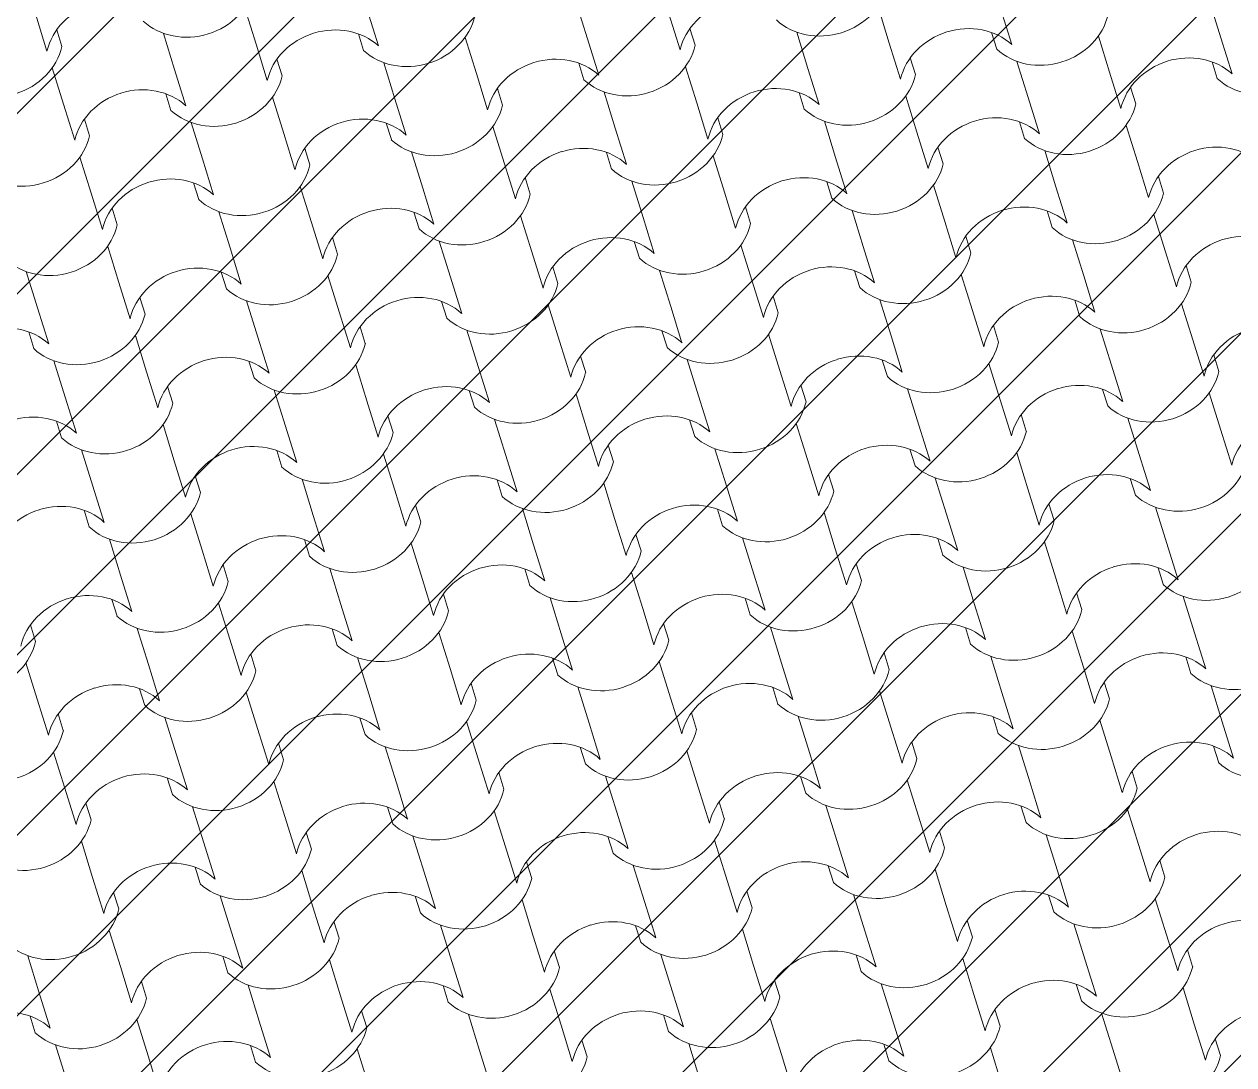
# Model space of a CAD drawing. Header units: metres. Extents: x -111189 to -108577, y -72951 to -72647.
# Drawn here: x -111166.961 to -111165.255, y -72922.264 to -72920.796 of the extents above; entities that cross this region are included whole.
import ezdxf

# ---------------------------------------------------------------- set-up
doc = ezdxf.new("R2010")
doc.units = ezdxf.units.M
doc.header["$MEASUREMENT"] = 0
doc.set_wipeout_variables(frame=1)
doc.linetypes.add('Wipeout_Contour', pattern=[1, 0, -1])
for name, color, linetype in [('02 - PASSEIOS', 7, 'Continuous'), ('03 - COBERTURA', 7, 'Continuous'), ('13 - IMPLANTAÇÃO (apoio).Layer Apoio', 7, 'Continuous')]:
    doc.layers.add(name, color=color, linetype=linetype)

# ---------------------------------------------------------------- blocks, each defined once
blk = doc.blocks.new('Malha_8_1', base_point=(-111182.45, -72914.5203))
at = {"color": 254, "linetype": 'Wipeout_Contour', "lineweight": 0, "ltscale": 1861428.278801215}
blk.add_wipeout([(-111182.45, -72914.5203), (-111181.1398, -72916.9324), (-111179.283, -72920.3506), (-111178.6992, -72921.4255), (-111173.1932, -72931.5618), (-111171.3979, -72934.867), (-111163.9365, -72948.6033), (-111162.5896, -72948.18), (-111170.1617, -72934.1975), (-111171.9536, -72930.8885), (-111177.4458, -72920.7467), (-111178.0283, -72919.6711), (-111179.8807, -72916.2505), (-111181.0503, -72914.0907)], dxfattribs=at).dxf.layer = '02 - PASSEIOS'
blk = doc.blocks.new('Cobertura_1_1', base_point=(-111163.2146, -72915.6944))
at = {"layer": '03 - COBERTURA', "color": 253, "linetype": 'Continuous', "lineweight": 9}
for p, q in [((-111166.6499, -72920.7733), (-111166.634, -72920.8243)), ((-111166.4772, -72920.7756), (-111166.4613, -72920.8266)), ((-111166.1823, -72920.7659), (-111166.1664, -72920.8169)), ((-111165.7567, -72920.7716), (-111165.7409, -72920.8226)), ((-111165.584, -72920.7738), (-111165.5682, -72920.8248)), ((-111165.2891, -72920.7641), (-111165.2733, -72920.8152)), ((-111166.9448, -72920.783), (-111166.9289, -72920.834)), ((-111166.0516, -72920.7812), (-111166.0358, -72920.8323)), ((-111166.9152, -72920.804), (-111166.9079, -72920.8275)), ((-111166.7647, -72920.809), (-111166.7489, -72920.86)), ((-111166.4896, -72920.8097), (-111166.4823, -72920.8331)), ((-111166.022, -72920.8023), (-111166.0147, -72920.8257)), ((-111165.8715, -72920.8073), (-111165.8557, -72920.8583)), ((-111165.5965, -72920.8079), (-111165.5892, -72920.8314)), ((-111166.634, -72920.8243), (-111166.6182, -72920.8754)), ((-111166.3391, -72920.8147), (-111166.3233, -72920.8657)), ((-111166.1664, -72920.8169), (-111166.1506, -72920.8679)), ((-111165.7409, -72920.8226), (-111165.725, -72920.8736)), ((-111165.446, -72920.8129), (-111165.4301, -72920.8639)), ((-111165.2733, -72920.8152), (-111165.2574, -72920.8662)), ((-111165.7113, -72920.8436), (-111165.704, -72920.8671)), ((-111166.9216, -72920.8578), (-111166.9057, -72920.9088)), ((-111166.7489, -72920.86), (-111166.733, -72920.9111)), ((-111166.6045, -72920.8454), (-111166.5972, -72920.8688)), ((-111166.454, -72920.8504), (-111166.4381, -72920.9014)), ((-111166.1789, -72920.851), (-111166.1716, -72920.8745)), ((-111166.0284, -72920.856), (-111166.0125, -72920.907)), ((-111165.8557, -72920.8583), (-111165.8398, -72920.9093)), ((-111165.5608, -72920.8486), (-111165.5449, -72920.8996)), ((-111165.2857, -72920.8493), (-111165.2784, -72920.8727)), ((-111166.3233, -72920.8657), (-111166.3074, -72920.9167)), ((-111165.4301, -72920.8639), (-111165.4142, -72920.9149)), ((-111166.7613, -72920.8941), (-111166.754, -72920.9176)), ((-111166.2937, -72920.8867), (-111166.2864, -72920.9102)), ((-111166.1432, -72920.8917), (-111166.1273, -72920.9427)), ((-111165.8681, -72920.8924), (-111165.8608, -72920.9158)), ((-111165.4005, -72920.8849), (-111165.3932, -72920.9084)), ((-111166.9057, -72920.9088), (-111166.8898, -72920.9598)), ((-111166.6108, -72920.8991), (-111166.5949, -72920.9501)), ((-111166.4381, -72920.9014), (-111166.4222, -72920.9524)), ((-111166.0125, -72920.907), (-111165.9967, -72920.958)), ((-111165.7176, -72920.8974), (-111165.7018, -72920.9484)), ((-111165.5449, -72920.8996), (-111165.5291, -72920.9506)), ((-111165.9829, -72920.9281), (-111165.9756, -72920.9515)), ((-111166.8761, -72920.9298), (-111166.8688, -72920.9533)), ((-111166.7256, -72920.9348), (-111166.7097, -72920.9858)), ((-111166.4505, -72920.9355), (-111166.4432, -72920.9589)), ((-111166.3, -72920.9405), (-111166.2842, -72920.9915)), ((-111166.1273, -72920.9427), (-111166.1115, -72920.9937)), ((-111165.8324, -72920.933), (-111165.8166, -72920.9841)), ((-111165.5574, -72920.9337), (-111165.5501, -72920.9572)), ((-111165.4069, -72920.9387), (-111165.391, -72920.9897)), ((-111166.5949, -72920.9501), (-111166.5791, -72921.0011)), ((-111165.7018, -72920.9484), (-111165.6859, -72920.9994)), ((-111166.5654, -72920.9712), (-111166.5581, -72920.9946)), ((-111166.4148, -72920.9762), (-111166.399, -72921.0272)), ((-111166.1398, -72920.9768), (-111166.1325, -72921.0003)), ((-111165.6722, -72920.9694), (-111165.6649, -72920.9929)), ((-111165.5217, -72920.9744), (-111165.5058, -72921.0254)), ((-111166.8824, -72920.9836), (-111166.8666, -72921.0346)), ((-111166.7097, -72920.9858), (-111166.6939, -72921.0368)), ((-111166.2842, -72920.9915), (-111166.2683, -72921.0425)), ((-111165.9893, -72920.9818), (-111165.9734, -72921.0328)), ((-111165.8166, -72920.9841), (-111165.8007, -72921.0351)), ((-111165.391, -72920.9897), (-111165.3751, -72921.0407)), ((-111166.2546, -72921.0125), (-111166.2473, -72921.036)), ((-111165.3614, -72921.0107), (-111165.3541, -72921.0342)), ((-111166.7222, -72921.0199), (-111166.7149, -72921.0434)), ((-111166.5717, -72921.0249), (-111166.5558, -72921.0759)), ((-111166.399, -72921.0272), (-111166.3831, -72921.0782)), ((-111166.1041, -72921.0175), (-111166.0882, -72921.0685)), ((-111165.829, -72921.0182), (-111165.8217, -72921.0416)), ((-111165.6785, -72921.0231), (-111165.6627, -72921.0742)), ((-111165.5058, -72921.0254), (-111165.49, -72921.0764)), ((-111166.8666, -72921.0346), (-111166.8507, -72921.0856)), ((-111165.9734, -72921.0328), (-111165.9576, -72921.0838)), ((-111166.837, -72921.0556), (-111166.8297, -72921.0791)), ((-111166.6865, -72921.0606), (-111166.6706, -72921.1116)), ((-111166.4114, -72921.0613), (-111166.4041, -72921.0847)), ((-111165.9438, -72921.0538), (-111165.9365, -72921.0773)), ((-111165.7933, -72921.0588), (-111165.7775, -72921.1098)), ((-111165.5183, -72921.0595), (-111165.511, -72921.0829)), ((-111165.3678, -72921.0645), (-111165.3519, -72921.1155)), ((-111166.5558, -72921.0759), (-111166.54, -72921.1269)), ((-111166.2609, -72921.0662), (-111166.2451, -72921.1173)), ((-111166.0882, -72921.0685), (-111166.0724, -72921.1195)), ((-111165.6627, -72921.0742), (-111165.6468, -72921.1252)), ((-111166.5262, -72921.097), (-111166.519, -72921.1204)), ((-111165.6331, -72921.0952), (-111165.6258, -72921.1186)), ((-111165.4826, -72921.1002), (-111165.4667, -72921.1512)), ((-111166.8433, -72921.1094), (-111166.8275, -72921.1604)), ((-111166.6706, -72921.1116), (-111166.6548, -72921.1626)), ((-111166.3757, -72921.1019), (-111166.3599, -72921.153)), ((-111166.2451, -72921.1173), (-111166.2292, -72921.1683)), ((-111166.1007, -72921.1026), (-111166.0934, -72921.1261)), ((-111165.9502, -72921.1076), (-111165.9343, -72921.1586)), ((-111165.7775, -72921.1098), (-111165.7616, -72921.1609)), ((-111165.3519, -72921.1155), (-111165.336, -72921.1665)), ((-111166.9582, -72921.145), (-111166.9423, -72921.1961)), ((-111166.6831, -72921.1457), (-111166.6758, -72921.1692)), ((-111166.5326, -72921.1507), (-111166.5167, -72921.2017)), ((-111166.2155, -72921.1383), (-111166.2082, -72921.1617)), ((-111166.065, -72921.1433), (-111166.0491, -72921.1943)), ((-111165.7899, -72921.1439), (-111165.7826, -72921.1674)), ((-111165.6394, -72921.1489), (-111165.6235, -72921.1999)), ((-111165.4667, -72921.1512), (-111165.4509, -72921.2022)), ((-111165.3223, -72921.1365), (-111165.315, -72921.16)), ((-111166.8275, -72921.1604), (-111166.8116, -72921.2114)), ((-111166.3599, -72921.153), (-111166.344, -72921.204)), ((-111165.9343, -72921.1586), (-111165.9185, -72921.2096)), ((-111166.7979, -72921.1814), (-111166.7906, -72921.2049)), ((-111165.9047, -72921.1796), (-111165.8974, -72921.2031)), ((-111165.7542, -72921.1846), (-111165.7384, -72921.2356)), ((-111165.4792, -72921.1853), (-111165.4719, -72921.2087)), ((-111166.9423, -72921.1961), (-111166.9264, -72921.2471)), ((-111166.6474, -72921.1864), (-111166.6315, -72921.2374)), ((-111166.5167, -72921.2017), (-111166.5009, -72921.2527)), ((-111166.3723, -72921.187), (-111166.365, -72921.2105)), ((-111166.2218, -72921.192), (-111166.206, -72921.2431)), ((-111166.0491, -72921.1943), (-111166.0333, -72921.2453)), ((-111165.6235, -72921.1999), (-111165.6077, -72921.251)), ((-111165.3286, -72921.1903), (-111165.3128, -72921.2413)), ((-111166.9547, -72921.2302), (-111166.9475, -72921.2536)), ((-111166.8042, -72921.2351), (-111166.7884, -72921.2862)), ((-111166.4871, -72921.2227), (-111166.4799, -72921.2462)), ((-111166.3366, -72921.2277), (-111166.3208, -72921.2787)), ((-111166.0616, -72921.2284), (-111166.0543, -72921.2518)), ((-111165.9111, -72921.2334), (-111165.8952, -72921.2844)), ((-111165.7384, -72921.2356), (-111165.7225, -72921.2867)), ((-111165.594, -72921.221), (-111165.5867, -72921.2444)), ((-111165.4435, -72921.226), (-111165.4276, -72921.277)), ((-111166.6315, -72921.2374), (-111166.6157, -72921.2884)), ((-111166.206, -72921.2431), (-111166.1901, -72921.2941)), ((-111165.3128, -72921.2413), (-111165.2969, -72921.2923)), ((-111166.9191, -72921.2708), (-111166.9032, -72921.3219)), ((-111166.1764, -72921.2641), (-111166.1691, -72921.2875)), ((-111166.0259, -72921.2691), (-111166.01, -72921.3201)), ((-111165.7508, -72921.2697), (-111165.7435, -72921.2932)), ((-111165.2832, -72921.2623), (-111165.2759, -72921.2858)), ((-111166.7884, -72921.2862), (-111166.7725, -72921.3372)), ((-111166.644, -72921.2715), (-111166.6367, -72921.2949)), ((-111166.4935, -72921.2765), (-111166.4776, -72921.3275)), ((-111166.3208, -72921.2787), (-111166.3049, -72921.3298)), ((-111165.8952, -72921.2844), (-111165.8793, -72921.3354)), ((-111165.6003, -72921.2747), (-111165.5844, -72921.3257)), ((-111165.4276, -72921.277), (-111165.4117, -72921.328)), ((-111166.9032, -72921.3219), (-111166.8873, -72921.3729)), ((-111166.7588, -72921.3072), (-111166.7515, -72921.3306)), ((-111166.6083, -72921.3122), (-111166.5924, -72921.3632)), ((-111166.3332, -72921.3128), (-111166.3259, -72921.3363)), ((-111166.1827, -72921.3178), (-111166.1669, -72921.3688)), ((-111166.01, -72921.3201), (-111165.9942, -72921.3711)), ((-111165.8656, -72921.3054), (-111165.8583, -72921.3289)), ((-111165.7151, -72921.3104), (-111165.6993, -72921.3614)), ((-111165.4401, -72921.3111), (-111165.4328, -72921.3345)), ((-111165.2895, -72921.3161), (-111165.2737, -72921.3671)), ((-111166.4776, -72921.3275), (-111166.4618, -72921.3785)), ((-111165.5844, -72921.3257), (-111165.5686, -72921.3767)), ((-111166.9156, -72921.3559), (-111166.9084, -72921.3794)), ((-111166.448, -72921.3485), (-111166.4408, -72921.372)), ((-111166.2975, -72921.3535), (-111166.2817, -72921.4045)), ((-111166.0225, -72921.3542), (-111166.0152, -72921.3776)), ((-111165.5549, -72921.3468), (-111165.5476, -72921.3702)), ((-111165.4044, -72921.3518), (-111165.3885, -72921.4028)), ((-111166.7651, -72921.3609), (-111166.7493, -72921.4119)), ((-111166.5924, -72921.3632), (-111166.5766, -72921.4142)), ((-111166.1669, -72921.3688), (-111166.151, -72921.4199)), ((-111165.872, -72921.3592), (-111165.8561, -72921.4102)), ((-111165.6993, -72921.3614), (-111165.6834, -72921.4124)), ((-111165.2737, -72921.3671), (-111165.2578, -72921.4181)), ((-111166.1373, -72921.3899), (-111166.13, -72921.4133)), ((-111166.88, -72921.3966), (-111166.8641, -72921.4476)), ((-111166.6049, -72921.3973), (-111166.5976, -72921.4207)), ((-111166.4544, -72921.4023), (-111166.4385, -72921.4533)), ((-111166.2817, -72921.4045), (-111166.2658, -72921.4555)), ((-111165.9868, -72921.3949), (-111165.9709, -72921.4459)), ((-111165.7117, -72921.3955), (-111165.7044, -72921.419)), ((-111165.5612, -72921.4005), (-111165.5453, -72921.4515)), ((-111165.3885, -72921.4028), (-111165.3726, -72921.4538)), ((-111166.7493, -72921.4119), (-111166.7334, -72921.463)), ((-111165.8561, -72921.4102), (-111165.8402, -72921.4612)), ((-111166.7197, -72921.433), (-111166.7124, -72921.4564)), ((-111166.5692, -72921.438), (-111166.5533, -72921.489)), ((-111166.2941, -72921.4386), (-111166.2868, -72921.4621)), ((-111165.8265, -72921.4312), (-111165.8192, -72921.4547)), ((-111165.676, -72921.4362), (-111165.6602, -72921.4872)), ((-111165.4009, -72921.4369), (-111165.3937, -72921.4603)), ((-111166.8641, -72921.4476), (-111166.8482, -72921.4987)), ((-111166.4385, -72921.4533), (-111166.4227, -72921.5043)), ((-111166.1436, -72921.4436), (-111166.1278, -72921.4946)), ((-111165.9709, -72921.4459), (-111165.9551, -72921.4969)), ((-111165.5453, -72921.4515), (-111165.5295, -72921.5025)), ((-111166.4089, -72921.4743), (-111166.4016, -72921.4978)), ((-111165.5158, -72921.4726), (-111165.5085, -72921.496)), ((-111166.8765, -72921.4817), (-111166.8693, -72921.5052)), ((-111166.726, -72921.4867), (-111166.7102, -72921.5377)), ((-111166.5533, -72921.489), (-111166.5375, -72921.54)), ((-111166.2584, -72921.4793), (-111166.2426, -72921.5303)), ((-111165.9834, -72921.48), (-111165.9761, -72921.5034)), ((-111165.8329, -72921.485), (-111165.817, -72921.536)), ((-111165.6602, -72921.4872), (-111165.6443, -72921.5382)), ((-111165.3653, -72921.4775), (-111165.3494, -72921.5286)), ((-111166.1278, -72921.4946), (-111166.1119, -72921.5456)), ((-111166.8409, -72921.5224), (-111166.825, -72921.5734)), ((-111166.5658, -72921.5231), (-111166.5585, -72921.5465)), ((-111166.0982, -72921.5157), (-111166.0909, -72921.5391)), ((-111165.9477, -72921.5207), (-111165.9318, -72921.5717)), ((-111165.6726, -72921.5213), (-111165.6653, -72921.5448)), ((-111165.5221, -72921.5263), (-111165.5062, -72921.5773)), ((-111166.7102, -72921.5377), (-111166.6943, -72921.5888)), ((-111166.4153, -72921.5281), (-111166.3994, -72921.5791)), ((-111166.2426, -72921.5303), (-111166.2267, -72921.5813)), ((-111165.817, -72921.536), (-111165.8011, -72921.587)), ((-111165.3494, -72921.5286), (-111165.3335, -72921.5796)), ((-111166.6806, -72921.5588), (-111166.6733, -72921.5822)), ((-111165.7874, -72921.557), (-111165.7801, -72921.5805)), ((-111166.825, -72921.5734), (-111166.8091, -72921.6244)), ((-111166.5301, -72921.5638), (-111166.5142, -72921.6148)), ((-111166.255, -72921.5644), (-111166.2477, -72921.5879)), ((-111166.1045, -72921.5694), (-111166.0887, -72921.6204)), ((-111165.9318, -72921.5717), (-111165.916, -72921.6227)), ((-111165.6369, -72921.562), (-111165.6211, -72921.613)), ((-111165.5062, -72921.5773), (-111165.4904, -72921.6283)), ((-111165.3618, -72921.5627), (-111165.3546, -72921.5861)), ((-111166.3994, -72921.5791), (-111166.3836, -72921.6301)), ((-111166.8374, -72921.6075), (-111166.8301, -72921.631)), ((-111166.3698, -72921.6001), (-111166.3625, -72921.6236)), ((-111166.2193, -72921.6051), (-111166.2035, -72921.6561)), ((-111165.9443, -72921.6058), (-111165.937, -72921.6292)), ((-111165.7938, -72921.6107), (-111165.7779, -72921.6618)), ((-111165.4767, -72921.5983), (-111165.4694, -72921.6218)), ((-111165.3262, -72921.6033), (-111165.3103, -72921.6543)), ((-111166.6869, -72921.6125), (-111166.6711, -72921.6635)), ((-111166.5142, -72921.6148), (-111166.4984, -72921.6658)), ((-111166.0887, -72921.6204), (-111166.0728, -72921.6714)), ((-111165.6211, -72921.613), (-111165.6052, -72921.664)), ((-111166.9523, -72921.6432), (-111166.945, -72921.6667)), ((-111166.0591, -72921.6414), (-111166.0518, -72921.6649)), ((-111166.8017, -72921.6482), (-111166.7859, -72921.6992)), ((-111166.5267, -72921.6489), (-111166.5194, -72921.6723)), ((-111166.3762, -72921.6539), (-111166.3603, -72921.7049)), ((-111166.2035, -72921.6561), (-111166.1876, -72921.7071)), ((-111165.9086, -72921.6464), (-111165.8927, -72921.6975)), ((-111165.7779, -72921.6618), (-111165.762, -72921.7128)), ((-111165.6335, -72921.6471), (-111165.6262, -72921.6706)), ((-111165.483, -72921.6521), (-111165.4671, -72921.7031)), ((-111165.3103, -72921.6543), (-111165.2944, -72921.7054)), ((-111166.6711, -72921.6635), (-111166.6552, -72921.7145)), ((-111166.9586, -72921.697), (-111166.9427, -72921.748)), ((-111166.6415, -72921.6846), (-111166.6342, -72921.708)), ((-111166.491, -72921.6895), (-111166.4751, -72921.7406)), ((-111166.2159, -72921.6902), (-111166.2086, -72921.7137)), ((-111166.0654, -72921.6952), (-111166.0496, -72921.7462)), ((-111165.7483, -72921.6828), (-111165.741, -72921.7062)), ((-111165.5978, -72921.6878), (-111165.582, -72921.7388)), ((-111165.3227, -72921.6884), (-111165.3155, -72921.7119)), ((-111166.7859, -72921.6992), (-111166.77, -72921.7502)), ((-111166.3603, -72921.7049), (-111166.3445, -72921.7559)), ((-111165.8927, -72921.6975), (-111165.8769, -72921.7485)), ((-111165.4671, -72921.7031), (-111165.4513, -72921.7541)), ((-111166.3307, -72921.7259), (-111166.3234, -72921.7494)), ((-111166.1802, -72921.7309), (-111166.1644, -72921.7819)), ((-111165.4376, -72921.7241), (-111165.4303, -72921.7476)), ((-111165.2871, -72921.7291), (-111165.2712, -72921.7801)), ((-111166.9427, -72921.748), (-111166.9269, -72921.799)), ((-111166.7983, -72921.7333), (-111166.791, -72921.7568)), ((-111166.6478, -72921.7383), (-111166.632, -72921.7893)), ((-111166.4751, -72921.7406), (-111166.4593, -72921.7916)), ((-111166.0496, -72921.7462), (-111166.0337, -72921.7972)), ((-111165.9052, -72921.7315), (-111165.8979, -72921.755)), ((-111165.7547, -72921.7365), (-111165.7388, -72921.7876)), ((-111165.582, -72921.7388), (-111165.5661, -72921.7898)), ((-111166.9132, -72921.769), (-111166.9059, -72921.7925)), ((-111166.7626, -72921.774), (-111166.7468, -72921.825)), ((-111166.4876, -72921.7747), (-111166.4803, -72921.7981)), ((-111166.3371, -72921.7796), (-111166.3212, -72921.8307)), ((-111166.1644, -72921.7819), (-111166.1485, -72921.8329)), ((-111166.02, -72921.7672), (-111166.0127, -72921.7907)), ((-111165.8695, -72921.7722), (-111165.8536, -72921.8232)), ((-111165.5944, -72921.7729), (-111165.5871, -72921.7963)), ((-111165.4439, -72921.7779), (-111165.428, -72921.8289)), ((-111165.2712, -72921.7801), (-111165.2553, -72921.8312)), ((-111166.632, -72921.7893), (-111166.6161, -72921.8403)), ((-111165.7388, -72921.7876), (-111165.7229, -72921.8386)), ((-111166.6024, -72921.8103), (-111166.5951, -72921.8338)), ((-111166.4519, -72921.8153), (-111166.436, -72921.8663)), ((-111166.1768, -72921.816), (-111166.1695, -72921.8394)), ((-111165.7092, -72921.8086), (-111165.7019, -72921.832)), ((-111165.5587, -72921.8136), (-111165.5428, -72921.8646)), ((-111165.2836, -72921.8142), (-111165.2763, -72921.8377)), ((-111166.9195, -72921.8227), (-111166.9036, -72921.8738)), ((-111166.7468, -72921.825), (-111166.7309, -72921.876)), ((-111166.3212, -72921.8307), (-111166.3054, -72921.8817)), ((-111166.0263, -72921.821), (-111166.0105, -72921.872)), ((-111165.8536, -72921.8232), (-111165.8378, -72921.8743)), ((-111165.428, -72921.8289), (-111165.4122, -72921.8799)), ((-111165.3985, -72921.8499), (-111165.3912, -72921.8734)), ((-111166.7592, -72921.8591), (-111166.7519, -72921.8826)), ((-111166.6087, -72921.8641), (-111166.5929, -72921.9151)), ((-111166.436, -72921.8663), (-111166.4202, -72921.9174)), ((-111166.2916, -72921.8517), (-111166.2843, -72921.8751)), ((-111166.1411, -72921.8567), (-111166.1253, -72921.9077)), ((-111165.8661, -72921.8573), (-111165.8588, -72921.8808)), ((-111165.7155, -72921.8623), (-111165.6997, -72921.9133)), ((-111165.5428, -72921.8646), (-111165.527, -72921.9156)), ((-111166.9036, -72921.8738), (-111166.8878, -72921.9248)), ((-111166.0105, -72921.872), (-111165.9946, -72921.923)), ((-111166.874, -72921.8948), (-111166.8668, -72921.9182)), ((-111166.7235, -72921.8998), (-111166.7077, -72921.9508)), ((-111166.4485, -72921.9004), (-111166.4412, -72921.9239)), ((-111165.9809, -72921.893), (-111165.9736, -72921.9165)), ((-111165.8304, -72921.898), (-111165.8145, -72921.949)), ((-111165.5553, -72921.8987), (-111165.548, -72921.9221)), ((-111166.5929, -72921.9151), (-111166.577, -72921.9661)), ((-111166.298, -72921.9054), (-111166.2821, -72921.9564)), ((-111166.1253, -72921.9077), (-111166.1094, -72921.9587)), ((-111165.6997, -72921.9133), (-111165.6838, -72921.9644)), ((-111165.4048, -72921.9037), (-111165.3889, -72921.9547)), ((-111166.5633, -72921.9361), (-111166.556, -72921.9596)), ((-111165.6701, -72921.9344), (-111165.6628, -72921.9578)), ((-111166.8804, -72921.9485), (-111166.8645, -72921.9996)), ((-111166.7077, -72921.9508), (-111166.6918, -72922.0018)), ((-111166.4128, -72921.9411), (-111166.3969, -72921.9921)), ((-111166.1377, -72921.9418), (-111166.1304, -72921.9652)), ((-111165.9872, -72921.9468), (-111165.9713, -72921.9978)), ((-111165.8145, -72921.949), (-111165.7986, -72922)), ((-111165.5196, -72921.9394), (-111165.5037, -72921.9904)), ((-111166.2821, -72921.9564), (-111166.2662, -72922.0075)), ((-111165.3889, -72921.9547), (-111165.3731, -72922.0057)), ((-111166.7201, -72921.9849), (-111166.7128, -72922.0083)), ((-111166.2525, -72921.9775), (-111166.2452, -72922.0009)), ((-111166.102, -72921.9825), (-111166.0862, -72922.0335)), ((-111165.827, -72921.9831), (-111165.8197, -72922.0066)), ((-111165.3594, -72921.9757), (-111165.3521, -72921.9992)), ((-111166.8645, -72921.9996), (-111166.8487, -72922.0506)), ((-111166.5696, -72921.9899), (-111166.5538, -72922.0409)), ((-111166.3969, -72921.9921), (-111166.3811, -72922.0432)), ((-111165.9713, -72921.9978), (-111165.9555, -72922.0488)), ((-111165.6764, -72921.9881), (-111165.6606, -72922.0391)), ((-111165.5037, -72921.9904), (-111165.4879, -72922.0414)), ((-111166.8349, -72922.0206), (-111166.8277, -72922.044)), ((-111165.9418, -72922.0188), (-111165.9345, -72922.0423)), ((-111166.6844, -72922.0256), (-111166.6686, -72922.0766)), ((-111166.4094, -72922.0262), (-111166.4021, -72922.0497)), ((-111166.2589, -72922.0312), (-111166.243, -72922.0822)), ((-111166.0862, -72922.0335), (-111166.0703, -72922.0845)), ((-111165.7913, -72922.0238), (-111165.7754, -72922.0748)), ((-111165.5162, -72922.0245), (-111165.5089, -72922.0479)), ((-111165.3657, -72922.0295), (-111165.3498, -72922.0805)), ((-111166.5538, -72922.0409), (-111166.5379, -72922.0919)), ((-111165.6606, -72922.0391), (-111165.6447, -72922.0901)), ((-111166.5242, -72922.0619), (-111166.5169, -72922.0854)), ((-111166.3737, -72922.0669), (-111166.3578, -72922.1179)), ((-111166.0986, -72922.0676), (-111166.0913, -72922.091)), ((-111165.9481, -72922.0726), (-111165.9322, -72922.1236)), ((-111165.631, -72922.0602), (-111165.6237, -72922.0836)), ((-111165.4805, -72922.0651), (-111165.4646, -72922.1162)), ((-111166.8413, -72922.0743), (-111166.8254, -72922.1253)), ((-111166.6686, -72922.0766), (-111166.6527, -72922.1276)), ((-111166.243, -72922.0822), (-111166.2271, -72922.1333)), ((-111165.7754, -72922.0748), (-111165.7595, -72922.1258)), ((-111165.3498, -72922.0805), (-111165.334, -72922.1315)), ((-111166.2134, -72922.1033), (-111166.2061, -72922.1267)), ((-111165.3202, -72922.1015), (-111165.313, -72922.125)), ((-111166.9561, -72922.11), (-111166.9402, -72922.161)), ((-111166.681, -72922.1107), (-111166.6737, -72922.1341)), ((-111166.5305, -72922.1157), (-111166.5147, -72922.1667)), ((-111166.3578, -72922.1179), (-111166.342, -72922.1689)), ((-111166.0629, -72922.1083), (-111166.0471, -72922.1593)), ((-111165.9322, -72922.1236), (-111165.9164, -72922.1746)), ((-111165.7878, -72922.1089), (-111165.7806, -72922.1324)), ((-111165.6373, -72922.1139), (-111165.6215, -72922.1649)), ((-111165.4646, -72922.1162), (-111165.4488, -72922.1672)), ((-111166.8254, -72922.1253), (-111166.8096, -72922.1764)), ((-111166.7958, -72922.1464), (-111166.7886, -72922.1698)), ((-111166.6453, -72922.1514), (-111166.6295, -72922.2024)), ((-111166.3703, -72922.152), (-111166.363, -72922.1755)), ((-111166.2198, -72922.157), (-111166.2039, -72922.208)), ((-111165.9027, -72922.1446), (-111165.8954, -72922.1681)), ((-111165.7522, -72922.1496), (-111165.7363, -72922.2006)), ((-111165.4771, -72922.1503), (-111165.4698, -72922.1737)), ((-111165.3266, -72922.1552), (-111165.3107, -72922.2063)), ((-111166.9402, -72922.161), (-111166.9244, -72922.212)), ((-111166.5147, -72922.1667), (-111166.4988, -72922.2177)), ((-111166.0471, -72922.1593), (-111166.0312, -72922.2103)), ((-111165.6215, -72922.1649), (-111165.6056, -72922.2159)), ((-111166.4851, -72922.1877), (-111166.4778, -72922.2112)), ((-111165.5919, -72922.1859), (-111165.5846, -72922.2094)), ((-111165.4414, -72922.1909), (-111165.4255, -72922.242)), ((-111166.9527, -72922.1951), (-111166.9454, -72922.2186)), ((-111166.8022, -72922.2001), (-111166.7863, -72922.2511)), ((-111166.6295, -72922.2024), (-111166.6136, -72922.2534)), ((-111166.3346, -72922.1927), (-111166.3187, -72922.2437)), ((-111166.2039, -72922.208), (-111166.188, -72922.259)), ((-111166.0595, -72922.1934), (-111166.0522, -72922.2168)), ((-111165.909, -72922.1984), (-111165.8931, -72922.2494)), ((-111165.7363, -72922.2006), (-111165.7204, -72922.2516)), ((-111165.3107, -72922.2063), (-111165.2949, -72922.2573)), ((-111166.917, -72922.2358), (-111166.9011, -72922.2868)), ((-111166.6419, -72922.2365), (-111166.6346, -72922.2599)), ((-111166.4914, -72922.2415), (-111166.4756, -72922.2925)), ((-111166.1743, -72922.2291), (-111166.167, -72922.2525)), ((-111166.0238, -72922.234), (-111166.008, -72922.2851)), ((-111165.7487, -72922.2347), (-111165.7415, -72922.2582)), ((-111165.5982, -72922.2397), (-111165.5824, -72922.2907)), ((-111165.4255, -72922.242), (-111165.4097, -72922.293)), ((-111165.2811, -72922.2273), (-111165.2739, -72922.2507)), ((-111166.7863, -72922.2511), (-111166.7705, -72922.3021)), ((-111166.3187, -72922.2437), (-111166.3029, -72922.2947)), ((-111165.8931, -72922.2494), (-111165.8773, -72922.3004))]:
    blk.add_line(p, q, dxfattribs=at)
for centre, major_axis, start_param, end_param in [((-111165.8323, -72920.7311), (0.0878, 0.0273), 3.607672, 5.817106), ((-111166.7254, -72920.7328), (0.0878, 0.0273), 3.607672, 5.817106), ((-111166.8393, -72920.8447), (0.0883, 0.0274), 1.573772, 2.670554), ((-111165.9462, -72920.8429), (0.0883, 0.0274), 1.573772, 2.670554), ((-111166.4147, -72920.7742), (0.0878, 0.0273), 3.607672, 5.817106), ((-111165.5215, -72920.7724), (0.0878, 0.0273), 3.607672, 5.817106), ((-111166.5286, -72920.886), (0.0883, 0.0274), 1.573772, 2.670554), ((-111166.5291, -72920.8862), (0.0883, 0.0274), 0.471039, 1.56782), ((-111165.6354, -72920.8842), (0.0883, 0.0274), 1.573772, 2.670554), ((-111165.6359, -72920.8844), (0.0883, 0.0274), 0.471039, 1.56782), ((-111166.1039, -72920.8155), (0.0878, 0.0273), 3.607672, 5.817106), ((-111165.2107, -72920.8138), (0.0878, 0.0273), 3.607672, 5.817106), ((-111166.9971, -72920.8173), (0.0878, 0.0273), 3.607672, 5.817106), ((-111166.2183, -72920.9275), (0.0883, 0.0274), 0.471039, 1.56782), ((-111165.3252, -72920.9257), (0.0883, 0.0274), 0.471039, 1.56782), ((-111166.2178, -72920.9274), (0.0883, 0.0274), 1.573772, 2.670554), ((-111165.3246, -72920.9256), (0.0883, 0.0274), 1.573772, 2.670554), ((-111166.6863, -72920.8586), (0.0878, 0.0273), 3.607672, 5.817106), ((-111165.7932, -72920.8569), (0.0878, 0.0273), 3.607672, 5.817106), ((-111166.8002, -72920.9705), (0.0883, 0.0274), 1.573772, 2.670554), ((-111166.8008, -72920.9706), (0.0883, 0.0274), 0.471039, 1.56782), ((-111165.9071, -72920.9687), (0.0883, 0.0274), 1.573772, 2.670554), ((-111165.9076, -72920.9689), (0.0883, 0.0274), 0.471039, 1.56782), ((-111166.3756, -72920.9), (0.0878, 0.0273), 3.607672, 5.817106), ((-111165.4824, -72920.8982), (0.0878, 0.0273), 3.607672, 5.817106), ((-111166.49, -72921.012), (0.0883, 0.0274), 0.471039, 1.56782), ((-111165.5968, -72921.0102), (0.0883, 0.0274), 0.471039, 1.56782), ((-111166.4895, -72921.0118), (0.0883, 0.0274), 1.573772, 2.670554), ((-111165.5963, -72921.01), (0.0883, 0.0274), 1.573772, 2.670554), ((-111166.958, -72920.9431), (0.0878, 0.0273), 3.607672, 5.817106), ((-111166.0648, -72920.9413), (0.0878, 0.0273), 3.607672, 5.817106), ((-111166.1787, -72921.0531), (0.0883, 0.0274), 1.573772, 2.670554), ((-111166.1792, -72921.0533), (0.0883, 0.0274), 0.471039, 1.56782), ((-111165.2855, -72921.0514), (0.0883, 0.0274), 1.573772, 2.670554), ((-111165.2861, -72921.0515), (0.0883, 0.0274), 0.471039, 1.56782), ((-111166.6472, -72920.9844), (0.0878, 0.0273), 3.607672, 5.817106), ((-111165.7541, -72920.9827), (0.0878, 0.0273), 3.607672, 5.817106), ((-111166.7617, -72921.0964), (0.0883, 0.0274), 0.471039, 1.56782), ((-111165.8685, -72921.0946), (0.0883, 0.0274), 0.471039, 1.56782), ((-111166.7611, -72921.0962), (0.0883, 0.0274), 1.573772, 2.670554), ((-111165.868, -72921.0945), (0.0883, 0.0274), 1.573772, 2.670554), ((-111166.3365, -72921.0258), (0.0878, 0.0273), 3.607672, 5.817106), ((-111165.5577, -72921.136), (0.0883, 0.0274), 0.471039, 1.56782), ((-111165.4433, -72921.024), (0.0878, 0.0273), 3.607672, 5.817106), ((-111166.4504, -72921.1376), (0.0883, 0.0274), 1.573772, 2.670554), ((-111166.4509, -72921.1378), (0.0883, 0.0274), 0.471039, 1.56782), ((-111165.5572, -72921.1358), (0.0883, 0.0274), 1.573772, 2.670554), ((-111166.9189, -72921.0689), (0.0878, 0.0273), 3.607672, 5.817106), ((-111166.0257, -72921.0671), (0.0878, 0.0273), 3.607672, 5.817106), ((-111166.1401, -72921.1791), (0.0883, 0.0274), 0.471039, 1.56782), ((-111165.2464, -72921.1772), (0.0883, 0.0274), 1.573772, 2.670554), ((-111165.247, -72921.1773), (0.0883, 0.0274), 0.471039, 1.56782), ((-111166.1396, -72921.1789), (0.0883, 0.0274), 1.573772, 2.670554), ((-111166.6081, -72921.1102), (0.0878, 0.0273), 3.607672, 5.817106), ((-111165.8294, -72921.2204), (0.0883, 0.0274), 0.471039, 1.56782), ((-111165.7149, -72921.1085), (0.0878, 0.0273), 3.607672, 5.817106), ((-111166.722, -72921.222), (0.0883, 0.0274), 1.573772, 2.670554), ((-111166.7226, -72921.2222), (0.0883, 0.0274), 0.471039, 1.56782), ((-111165.8289, -72921.2203), (0.0883, 0.0274), 1.573772, 2.670554), ((-111166.2974, -72921.1516), (0.0878, 0.0273), 3.607672, 5.817106), ((-111165.4042, -72921.1498), (0.0878, 0.0273), 3.607672, 5.817106), ((-111166.4118, -72921.2635), (0.0883, 0.0274), 0.471039, 1.56782), ((-111165.5181, -72921.2616), (0.0883, 0.0274), 1.573772, 2.670554), ((-111165.5186, -72921.2618), (0.0883, 0.0274), 0.471039, 1.56782), ((-111166.4113, -72921.2634), (0.0883, 0.0274), 1.573772, 2.670554), ((-111166.9942, -72921.3066), (0.0883, 0.0274), 0.471039, 1.56782), ((-111166.8798, -72921.1947), (0.0878, 0.0273), 3.607672, 5.817106), ((-111166.101, -72921.3049), (0.0883, 0.0274), 0.471039, 1.56782), ((-111165.9866, -72921.1929), (0.0878, 0.0273), 3.607672, 5.817106), ((-111166.1005, -72921.3047), (0.0883, 0.0274), 1.573772, 2.670554), ((-111165.2073, -72921.303), (0.0883, 0.0274), 1.573772, 2.670554), ((-111166.569, -72921.236), (0.0878, 0.0273), 3.607672, 5.817106), ((-111165.6758, -72921.2342), (0.0878, 0.0273), 3.607672, 5.817106), ((-111166.6829, -72921.3478), (0.0883, 0.0274), 1.573772, 2.670554), ((-111166.6835, -72921.348), (0.0883, 0.0274), 0.471039, 1.56782), ((-111165.7898, -72921.3461), (0.0883, 0.0274), 1.573772, 2.670554), ((-111165.7903, -72921.3462), (0.0883, 0.0274), 0.471039, 1.56782), ((-111166.2583, -72921.2773), (0.0878, 0.0273), 3.607672, 5.817106), ((-111165.3651, -72921.2756), (0.0878, 0.0273), 3.607672, 5.817106), ((-111166.3727, -72921.3893), (0.0883, 0.0274), 0.471039, 1.56782), ((-111165.4795, -72921.3876), (0.0883, 0.0274), 0.471039, 1.56782), ((-111166.3722, -72921.3892), (0.0883, 0.0274), 1.573772, 2.670554), ((-111165.479, -72921.3874), (0.0883, 0.0274), 1.573772, 2.670554), ((-111166.8407, -72921.3205), (0.0878, 0.0273), 3.607672, 5.817106), ((-111165.9475, -72921.3187), (0.0878, 0.0273), 3.607672, 5.817106), ((-111166.9551, -72921.4324), (0.0883, 0.0274), 0.471039, 1.56782), ((-111166.0614, -72921.4305), (0.0883, 0.0274), 1.573772, 2.670554), ((-111166.0619, -72921.4307), (0.0883, 0.0274), 0.471039, 1.56782), ((-111165.1682, -72921.4287), (0.0883, 0.0274), 1.573772, 2.670554), ((-111166.5299, -72921.3618), (0.0878, 0.0273), 3.607672, 5.817106), ((-111165.6367, -72921.36), (0.0878, 0.0273), 3.607672, 5.817106), ((-111166.6443, -72921.4738), (0.0883, 0.0274), 0.471039, 1.56782), ((-111165.7512, -72921.472), (0.0883, 0.0274), 0.471039, 1.56782), ((-111166.6438, -72921.4736), (0.0883, 0.0274), 1.573772, 2.670554), ((-111165.7506, -72921.4718), (0.0883, 0.0274), 1.573772, 2.670554), ((-111166.2192, -72921.4031), (0.0878, 0.0273), 3.607672, 5.817106), ((-111165.326, -72921.4014), (0.0878, 0.0273), 3.607672, 5.817106), ((-111166.3331, -72921.515), (0.0883, 0.0274), 1.573772, 2.670554), ((-111166.3336, -72921.5151), (0.0883, 0.0274), 0.471039, 1.56782), ((-111165.4399, -72921.5132), (0.0883, 0.0274), 1.573772, 2.670554), ((-111165.4404, -72921.5134), (0.0883, 0.0274), 0.471039, 1.56782), ((-111166.8016, -72921.4462), (0.0878, 0.0273), 3.607672, 5.817106), ((-111165.9084, -72921.4445), (0.0878, 0.0273), 3.607672, 5.817106), ((-111166.916, -72921.5582), (0.0883, 0.0274), 0.471039, 1.56782), ((-111166.0228, -72921.5565), (0.0883, 0.0274), 0.471039, 1.56782), ((-111166.9155, -72921.5581), (0.0883, 0.0274), 1.573772, 2.670554), ((-111166.0223, -72921.5563), (0.0883, 0.0274), 1.573772, 2.670554), ((-111166.4908, -72921.4876), (0.0878, 0.0273), 3.607672, 5.817106), ((-111165.5976, -72921.4858), (0.0878, 0.0273), 3.607672, 5.817106), ((-111166.6047, -72921.5994), (0.0883, 0.0274), 1.573772, 2.670554), ((-111166.6052, -72921.5996), (0.0883, 0.0274), 0.471039, 1.56782), ((-111165.7115, -72921.5976), (0.0883, 0.0274), 1.573772, 2.670554), ((-111165.7121, -72921.5978), (0.0883, 0.0274), 0.471039, 1.56782), ((-111166.1801, -72921.5289), (0.0878, 0.0273), 3.607672, 5.817106), ((-111165.2869, -72921.5272), (0.0878, 0.0273), 3.607672, 5.817106), ((-111166.2945, -72921.6409), (0.0883, 0.0274), 0.471039, 1.56782), ((-111165.4013, -72921.6391), (0.0883, 0.0274), 0.471039, 1.56782), ((-111166.294, -72921.6407), (0.0883, 0.0274), 1.573772, 2.670554), ((-111165.4008, -72921.639), (0.0883, 0.0274), 1.573772, 2.670554), ((-111166.7625, -72921.572), (0.0878, 0.0273), 3.607672, 5.817106), ((-111165.9837, -72921.6822), (0.0883, 0.0274), 0.471039, 1.56782), ((-111165.8693, -72921.5703), (0.0878, 0.0273), 3.607672, 5.817106), ((-111166.8764, -72921.6839), (0.0883, 0.0274), 1.573772, 2.670554), ((-111166.8769, -72921.684), (0.0883, 0.0274), 0.471039, 1.56782), ((-111165.9832, -72921.6821), (0.0883, 0.0274), 1.573772, 2.670554), ((-111166.4517, -72921.6134), (0.0878, 0.0273), 3.607672, 5.817106), ((-111165.5585, -72921.6116), (0.0878, 0.0273), 3.607672, 5.817106), ((-111166.5661, -72921.7254), (0.0883, 0.0274), 0.471039, 1.56782), ((-111165.6724, -72921.7234), (0.0883, 0.0274), 1.573772, 2.670554), ((-111165.673, -72921.7236), (0.0883, 0.0274), 0.471039, 1.56782), ((-111166.5656, -72921.7252), (0.0883, 0.0274), 1.573772, 2.670554), ((-111165.2478, -72921.6529), (0.0878, 0.0273), 3.607672, 5.817106), ((-111167.0341, -72921.6565), (0.0878, 0.0273), 3.607672, 5.817106), ((-111166.2554, -72921.7667), (0.0883, 0.0274), 0.471039, 1.56782), ((-111166.141, -72921.6547), (0.0878, 0.0273), 3.607672, 5.817106), ((-111165.3622, -72921.7649), (0.0883, 0.0274), 0.471039, 1.56782), ((-111166.2549, -72921.7665), (0.0883, 0.0274), 1.573772, 2.670554), ((-111165.3617, -72921.7648), (0.0883, 0.0274), 1.573772, 2.670554), ((-111166.7234, -72921.6978), (0.0878, 0.0273), 3.607672, 5.817106), ((-111165.8302, -72921.6961), (0.0878, 0.0273), 3.607672, 5.817106), ((-111166.8378, -72921.8098), (0.0883, 0.0274), 0.471039, 1.56782), ((-111165.9441, -72921.8079), (0.0883, 0.0274), 1.573772, 2.670554), ((-111165.9446, -72921.808), (0.0883, 0.0274), 0.471039, 1.56782), ((-111166.8373, -72921.8096), (0.0883, 0.0274), 1.573772, 2.670554), ((-111165.5194, -72921.7374), (0.0878, 0.0273), 3.607672, 5.817106), ((-111166.527, -72921.8511), (0.0883, 0.0274), 0.471039, 1.56782), ((-111166.4126, -72921.7392), (0.0878, 0.0273), 3.607672, 5.817106), ((-111165.6339, -72921.8494), (0.0883, 0.0274), 0.471039, 1.56782), ((-111166.5265, -72921.851), (0.0883, 0.0274), 1.573772, 2.670554), ((-111165.6333, -72921.8492), (0.0883, 0.0274), 1.573772, 2.670554), ((-111166.995, -72921.7823), (0.0878, 0.0273), 3.607672, 5.817106), ((-111166.1018, -72921.7805), (0.0878, 0.0273), 3.607672, 5.817106), ((-111165.2087, -72921.7787), (0.0878, 0.0273), 3.607672, 5.817106), ((-111166.2158, -72921.8923), (0.0883, 0.0274), 1.573772, 2.670554), ((-111166.2163, -72921.8925), (0.0883, 0.0274), 0.471039, 1.56782), ((-111165.3226, -72921.8906), (0.0883, 0.0274), 1.573772, 2.670554), ((-111165.3231, -72921.8907), (0.0883, 0.0274), 0.471039, 1.56782), ((-111166.6843, -72921.8236), (0.0878, 0.0273), 3.607672, 5.817106), ((-111165.7911, -72921.8218), (0.0878, 0.0273), 3.607672, 5.817106), ((-111166.7987, -72921.9356), (0.0883, 0.0274), 0.471039, 1.56782), ((-111165.9055, -72921.9338), (0.0883, 0.0274), 0.471039, 1.56782), ((-111166.7982, -72921.9354), (0.0883, 0.0274), 1.573772, 2.670554), ((-111165.905, -72921.9337), (0.0883, 0.0274), 1.573772, 2.670554), ((-111166.3735, -72921.865), (0.0878, 0.0273), 3.607672, 5.817106), ((-111165.4803, -72921.8632), (0.0878, 0.0273), 3.607672, 5.817106), ((-111166.4874, -72921.9768), (0.0883, 0.0274), 1.573772, 2.670554), ((-111166.4879, -72921.9769), (0.0883, 0.0274), 0.471039, 1.56782), ((-111165.5942, -72921.975), (0.0883, 0.0274), 1.573772, 2.670554), ((-111165.5948, -72921.9752), (0.0883, 0.0274), 0.471039, 1.56782), ((-111166.9559, -72921.9081), (0.0878, 0.0273), 3.607672, 5.817106), ((-111166.0627, -72921.9063), (0.0878, 0.0273), 3.607672, 5.817106), ((-111166.1772, -72922.0183), (0.0883, 0.0274), 0.471039, 1.56782), ((-111165.284, -72922.0165), (0.0883, 0.0274), 0.471039, 1.56782), ((-111166.1767, -72922.0181), (0.0883, 0.0274), 1.573772, 2.670554), ((-111165.2835, -72922.0163), (0.0883, 0.0274), 1.573772, 2.670554), ((-111166.6452, -72921.9494), (0.0878, 0.0273), 3.607672, 5.817106), ((-111165.752, -72921.9476), (0.0878, 0.0273), 3.607672, 5.817106), ((-111166.7591, -72922.0612), (0.0883, 0.0274), 1.573772, 2.670554), ((-111166.7596, -72922.0614), (0.0883, 0.0274), 0.471039, 1.56782), ((-111165.8659, -72922.0595), (0.0883, 0.0274), 1.573772, 2.670554), ((-111165.8664, -72922.0596), (0.0883, 0.0274), 0.471039, 1.56782), ((-111166.3344, -72921.9907), (0.0878, 0.0273), 3.607672, 5.817106), ((-111165.4412, -72921.989), (0.0878, 0.0273), 3.607672, 5.817106), ((-111166.4488, -72922.1027), (0.0883, 0.0274), 0.471039, 1.56782), ((-111165.5557, -72922.101), (0.0883, 0.0274), 0.471039, 1.56782), ((-111166.4483, -72922.1026), (0.0883, 0.0274), 1.573772, 2.670554), ((-111165.5551, -72922.1008), (0.0883, 0.0274), 1.573772, 2.670554), ((-111166.9168, -72922.0338), (0.0878, 0.0273), 3.607672, 5.817106), ((-111166.0236, -72922.0321), (0.0878, 0.0273), 3.607672, 5.817106), ((-111165.2449, -72922.1423), (0.0883, 0.0274), 0.471039, 1.56782), ((-111166.1375, -72922.1439), (0.0883, 0.0274), 1.573772, 2.670554), ((-111166.1381, -72922.1441), (0.0883, 0.0274), 0.471039, 1.56782), ((-111165.2444, -72922.1421), (0.0883, 0.0274), 1.573772, 2.670554), ((-111166.6061, -72922.0752), (0.0878, 0.0273), 3.607672, 5.817106), ((-111165.7129, -72922.0734), (0.0878, 0.0273), 3.607672, 5.817106), ((-111166.7205, -72922.1872), (0.0883, 0.0274), 0.471039, 1.56782), ((-111165.8273, -72922.1854), (0.0883, 0.0274), 0.471039, 1.56782), ((-111166.72, -72922.187), (0.0883, 0.0274), 1.573772, 2.670554), ((-111165.8268, -72922.1852), (0.0883, 0.0274), 1.573772, 2.670554), ((-111166.4097, -72922.2285), (0.0883, 0.0274), 0.471039, 1.56782), ((-111166.2953, -72922.1165), (0.0878, 0.0273), 3.607672, 5.817106), ((-111165.5166, -72922.2267), (0.0883, 0.0274), 0.471039, 1.56782), ((-111165.4021, -72922.1148), (0.0878, 0.0273), 3.607672, 5.817106), ((-111166.4092, -72922.2283), (0.0883, 0.0274), 1.573772, 2.670554), ((-111165.516, -72922.2266), (0.0883, 0.0274), 1.573772, 2.670554), ((-111166.8777, -72922.1596), (0.0878, 0.0273), 3.607672, 5.817106), ((-111165.9845, -72922.1579), (0.0878, 0.0273), 3.607672, 5.817106), ((-111166.9921, -72922.2716), (0.0883, 0.0274), 0.471039, 1.56782), ((-111166.099, -72922.2699), (0.0883, 0.0274), 0.471039, 1.56782), ((-111165.2053, -72922.2679), (0.0883, 0.0274), 1.573772, 2.670554), ((-111166.0984, -72922.2697), (0.0883, 0.0274), 1.573772, 2.670554), ((-111166.6814, -72922.313), (0.0883, 0.0274), 0.471039, 1.56782), ((-111166.567, -72922.201), (0.0878, 0.0273), 3.607672, 5.817106), ((-111165.7882, -72922.3112), (0.0883, 0.0274), 0.471039, 1.56782), ((-111165.6738, -72922.1992), (0.0878, 0.0273), 3.607672, 5.817106), ((-111166.6809, -72922.3128), (0.0883, 0.0274), 1.573772, 2.670554), ((-111165.7877, -72922.311), (0.0883, 0.0274), 1.573772, 2.670554), ((-111166.2562, -72922.2423), (0.0878, 0.0273), 3.607672, 5.817106), ((-111165.363, -72922.2406), (0.0878, 0.0273), 3.607672, 5.817106)]:
    blk.add_ellipse(centre, major_axis=major_axis, ratio=0.876216, start_param=start_param, end_param=end_param, dxfattribs=at)

msp = doc.modelspace()

# ---------------------------------------------------------------- block references
at = {"layer": '02 - PASSEIOS', "color": 7, "lineweight": 13}
msp.add_blockref('Malha_8_1', (-111182.45, -72914.5203), dxfattribs=at)

# ---------------------------------------------------------------- next in the draw order: hatches: boundary and pattern name
at = {"layer": '13 - IMPLANTAÇÃO (apoio).Layer Apoio', "linetype": 'Continuous', "lineweight": 13}
h = msp.add_hatch(dxfattribs=at)
h.set_pattern_fill('MASONRY_BLOCK_0001', color=134, style=0, pattern_type=2)
h.set_pattern_definition([(45, (-111166.59685, -72922.58399), (-0.1272792, 0.1272792), [])])
h.paths.add_polyline_path([(-111172.9199, -72919.3398), (-111171.3615, -72924.3531), (-111171.1219, -72924.2786), (-111169.7267, -72928.7668), (-111160.2738, -72925.8282), (-111163.2274, -72916.3267)])

# ---------------------------------------------------------------- next in the draw order: block references
at = {"layer": '03 - COBERTURA', "color": 7, "linetype": 'Continuous', "lineweight": 13}
msp.add_blockref('Cobertura_1_1', (-111163.2146, -72915.6944), dxfattribs=at)

doc.saveas('drawing.dxf')
